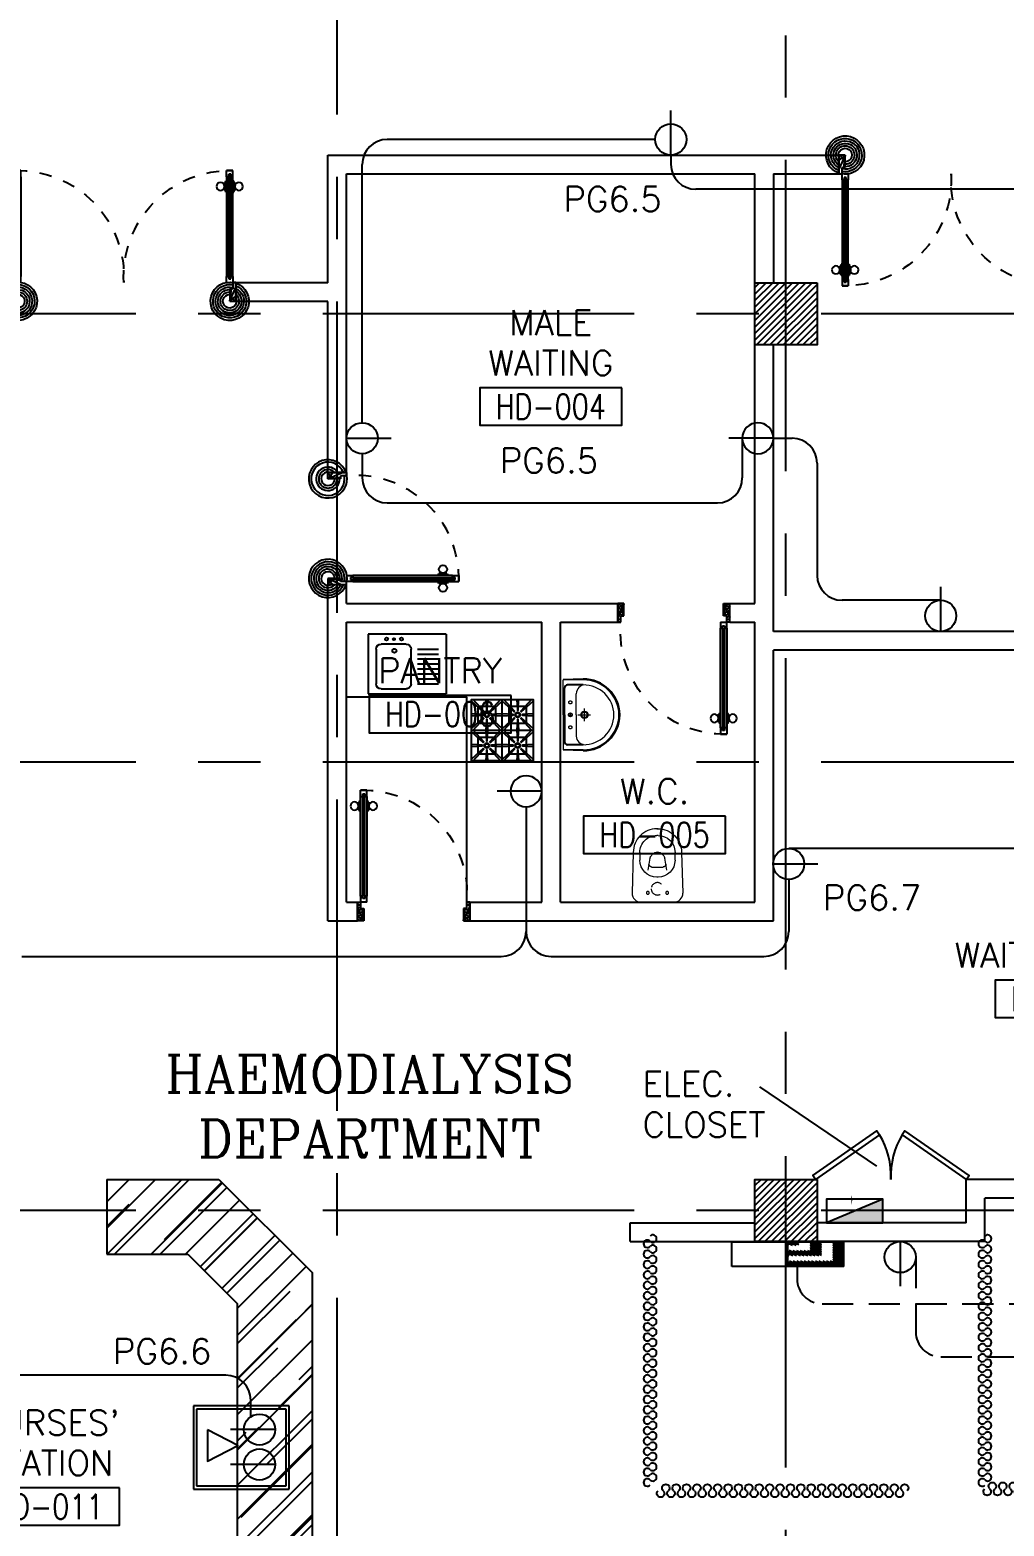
# Model space of a CAD drawing. Extents: x 0 to 93.3, y -13.5 to 76.8.
# Drawn here: x 67.75 to 75.57, y 10.07 to 22.08 of the extents above; entities that cross this region are included whole.
import ezdxf
from ezdxf.enums import TextEntityAlignment as Align

# ---------------------------------------------------------------- set-up
doc = ezdxf.new("R2010")
doc.units = 0
doc.header["$MEASUREMENT"] = 0
for name, pattern in [('CENTERX2', [4, 2.5, -0.5, 0.5, -0.5]), ('DASHED', [0.75, 0.5, -0.25]), ('HIDDEN', [0.375, 0.25, -0.125]), ('HIDDEN2', [0.1875, 0.125, -0.0625])]:
    doc.linetypes.add(name, pattern=pattern)
doc.layers.get('0').update_dxf_attribs({"color": 11, "linetype": 'CONTINUOUS'})
for name, color, linetype in [('A-FURN-W', 11, 'CONTINUOUS'), ('AXES', 11, 'CENTERX2'), ('COL', 11, 'CONTINUOUS'), ('COUNTER', 11, 'CONTINUOUS'), ('DOOR', 11, 'CONTINUOUS'), ('DOOR-DIM', 11, 'CONTINUOUS'), ('E-CLINE', 4, 'CONTINUOUS'), ('E-HLINE', 3, 'HIDDEN'), ('E-PANELBX', 3, 'CONTINUOUS'), ('E-SOCKETS', 4, 'CONTINUOUS'), ('E-TRXT', 4, 'CONTINUOUS'), ('E-WI', 6, 'CONTINUOUS'), ('FIX', 11, 'CONTINUOUS'), ('HAT', 11, 'CONTINUOUS'), ('K-FUR', 11, 'CONTINUOUS'), ('RM-BOX', 11, 'CONTINUOUS'), ('RM-NAME', 11, 'CONTINUOUS'), ('RM-NO', 11, 'CONTINUOUS'), ('TEXT', 11, 'CONTINUOUS'), ('WALL', 11, 'CONTINUOUS')]:
    doc.layers.add(name, color=color, linetype=linetype)
doc.styles.add('ROMANC', font='romanc', dxfattribs={"height": 0.1})
doc.styles.add('ROMANS', font='ROMANS.shx', dxfattribs={"width": 0.6})

# ---------------------------------------------------------------- blocks, each defined once
blk = doc.blocks.new('A$C272A55A0')
at = {"layer": 'DOOR', "color": 0, "linetype": 'ByBlock'}
for p, q in [((0, 900), (0, 1050)), ((50, 1050), (0, 1050)), ((50, 950), (50, 1050)), ((1750, 950), (1750, 1050)), ((1750, 1050), (1800, 1050)), ((1800, 1050), (1800, 900)), ((0, 900), (25, 900)), ((25, 950), (50, 950)), ((25, 900), (25, 950)), ((75, 900), (25, 900)), ((25, 850), (25, 900)), ((42, 850), (25, 850)), ((58, 870), (42, 870)), ((42, 870), (42, 850)), ((58, 850), (58, 870)), ((75, 850), (58, 850)), ((75, 900), (75, 850)), ((1725, 900), (1775, 900)), ((1725, 900), (1725, 850)), ((1725, 850), (1742, 850)), ((1742, 870), (1758, 870)), ((1742, 850), (1742, 870)), ((1775, 950), (1750, 950)), ((1758, 870), (1758, 850)), ((1758, 850), (1775, 850)), ((1775, 900), (1775, 950)), ((1800, 900), (1775, 900)), ((1775, 850), (1775, 900)), ((1718, 160), (1709, 160)), ((1709, 95), (1709, 160)), ((1725, 173), (1718, 173)), ((1718, 173), (1718, 83)), ((1718, 95), (1718, 160)), ((1775, 173), (1782, 173)), ((1782, 173), (1782, 83)), ((1782, 160), (1791, 160)), ((1782, 95), (1782, 160)), ((1791, 95), (1791, 160)), ((25, 50), (42, 50)), ((25, 50), (25, 0)), ((25, 0), (75, 0)), ((75, 0), (25, 0)), ((42, 50), (42, 30)), ((42, 30), (58, 30)), ((58, 50), (75, 50)), ((58, 50), (58, 30)), ((75, 50), (75, 0)), ((1718, 95), (1709, 95)), ((1725, 83), (1718, 83)), ((1742, 50), (1725, 50)), ((1725, 50), (1725, 0)), ((1775, 0), (1725, 0)), ((1725, 0), (1775, 0)), ((1742, 50), (1742, 30)), ((1758, 30), (1742, 30)), ((1775, 50), (1758, 50)), ((1758, 50), (1758, 30)), ((1775, 83), (1782, 83)), ((1775, 50), (1775, 0)), ((1782, 95), (1791, 95))]:
    blk.add_line(p, q, dxfattribs=at)
at = {"layer": 'DOOR', "color": 9, "linetype": 'ByBlock'}
for p, q in [((50, 1050), (0, 1010)), ((50, 1050), (0, 937)), ((50, 1050), (37, 950)), ((1750, 1050), (1800, 1010)), ((1750, 1050), (1800, 937)), ((1750, 1050), (1763, 950))]:
    blk.add_line(p, q, dxfattribs=at)
at = {"layer": 'DOOR', "linetype": 'ByBlock'}
for p, q in [((25, 850), (25, 50)), ((42, 850), (42, 50)), ((58, 850), (58, 50)), ((75, 50), (75, 850)), ((1725, 50), (1725, 850)), ((1742, 850), (1742, 50)), ((1758, 850), (1758, 50)), ((1775, 850), (1775, 50))]:
    blk.add_line(p, q, dxfattribs=at)
at = {"layer": 'DOOR', "color": 0, "linetype": 'ByBlock'}
for centre in [(1676, 128), (1824, 128)]:
    blk.add_circle(centre, 32.4, dxfattribs=at)
at = {"layer": 'DOOR', "color": 9, "linetype": 'ByBlock'}
for centre, radius, start, end in [((50, 1050), 54.4, 203.2074, 270), ((50, 1050), 74.4, 227.7764, 270), ((50, 1050), 94.4, 238.0182, 270), ((50, 1050), 34.4, 180, 270), ((50, 1050), 14.4, 180, 270), ((1750, 1050), 14.4, 270, 0), ((1750, 1050), 34.4, 270, 0), ((1750, 1050), 54.4, 270, 336.7926), ((1750, 1050), 74.4, 270, 312.2236), ((1750, 1050), 94.4, 270, 301.9818), ((50, 1050), 114, 244.0838, 257.3774), ((50, 1050), 134, 248.1598, 259.28), ((50, 1050), 154, 251.1053, 256.2858), ((1750, 1050), 114, 282.6226, 295.9162), ((1750, 1050), 134, 280.72, 291.8402), ((1750, 1050), 154, 283.7142, 288.8947)]:
    blk.add_arc(centre, radius, start, end, dxfattribs=at)
at = {"layer": 'DOOR', "linetype": 'HIDDEN', "ltscale": 0.5}
for centre, start, end in [((50, 851), 268.3174, 3.2965), ((1750, 851), 176.7035, 271.6826)]:
    blk.add_arc(centre, 851, start, end, dxfattribs=at)
at = {"layer": 'WALL', "linetype": 'ByBlock'}
blk.add_line((1800, 900), (1800, 1050), dxfattribs=at)
blk = doc.blocks.new('RM1')
at = {"layer": 'RM-BOX'}
blk.add_lwpolyline([(570, -200), (-570, -200), (-570, -500), (570, -500)], close=True, dxfattribs=at)
at = {"layer": 'RM-NAME', "style": 'ROMANS'}
for tag, p in [('ROOMNAME1', (0, 324)), ('ROOMNAME2', (0, 0))]:
    blk.add_attdef(tag, text='', height=200, dxfattribs=at).set_placement(p, align=Align.MIDDLE)
at = {"layer": 'RM-NO', "style": 'ROMANS', "width": 0.8}
blk.add_attdef('ROOMNO', text='', height=200, dxfattribs=at).set_placement((0, -350), align=Align.MIDDLE)
blk = doc.blocks.new('A$C00026805')
at = {"layer": 'COUNTER'}
h = blk.add_hatch(dxfattribs=at)
h.set_pattern_fill('AR-RROOF', color=256, scale=300, angle=45, style=0)
h.set_pattern_definition([(45, (-128219.22, -15060.92), (254.55844, 678.8225), [4500, -600, 1500, -300]), (45, (-128043.15, -14672.7), (-494.2676, 70.0036), [900, -99, 1800, -225]), (45, (-128293.47, -14774.54), (960.95812, 1245.21504), [2400, -420, 1200, -300])])
h.paths.add_polyline_path([(900, 3550), (0, 3550), (0, 2950), (651, 2950), (1050, 2551), (1050, 0), (1650, 0), (1650, 2800)])
for p, q in [((0, 3550), (0, 2950)), ((0, 3550), (900, 3550)), ((900, 3550), (1650, 2800)), ((0, 2950), (651, 2950)), ((0, 2950), (651, 2950)), ((651, 2950), (1050, 2551)), ((1650, 0), (1650, 2800)), ((1050, 0), (1050, 2551)), ((1050, 0), (1050, 2551)), ((1650, 0), (1050, 0))]:
    blk.add_line(p, q, dxfattribs=at)
blk = doc.blocks.new('*X64')
at = {"color": 0}
for p, q in [((245929, 17887), (246403, 18361)), ((245929, 17940), (246350, 18361)), ((245929, 17993), (246297, 18361)), ((245929, 18046), (246244, 18361)), ((245929, 18099), (246191, 18361)), ((245929, 18152), (246138, 18361)), ((245929, 18205), (246085, 18361)), ((245929, 18258), (246032, 18361)), ((245929, 18311), (245979, 18361)), ((245956, 17861), (246429, 18334)), ((246009, 17861), (246429, 18281)), ((246062, 17861), (246429, 18228)), ((246115, 17861), (246429, 18174)), ((246168, 17861), (246429, 18121)), ((246221, 17861), (246429, 18068)), ((246274, 17861), (246429, 18015)), ((246327, 17861), (246429, 17962)), ((246380, 17861), (246429, 17909))]:
    blk.add_line(p, q, dxfattribs=at)
blk = doc.blocks.new('COL50')
at = {"layer": 'COL'}
blk.add_lwpolyline([(-250, 250), (-250, -250), (250, -250), (250, 250)], close=True, dxfattribs=at)
blk = doc.blocks.new('DOOR90')
at = {"layer": 'DOOR', "color": 7, "linetype": 'ByBlock'}
for p, q in [((-150, 0), (0, 0)), ((-150, 0), (-150, -25)), ((0, -50), (-114, 0)), ((0, -50), (-40, 0)), ((0, -50), (0, 0)), ((-1000, -25), (-1050, -25)), ((-1050, -75), (-1050, -25)), ((-1050, -25), (-1050, -75)), ((-1000, -75), (-1050, -75)), ((-1000, -42), (-1020, -42)), ((-1020, -42), (-1020, -58)), ((-1000, -58), (-1020, -58)), ((-1000, -25), (-1000, -42)), ((-1000, -58), (-1000, -75)), ((-878, -18), (-968, -18)), ((-968, -25), (-968, -18)), ((-968, -75), (-968, -82)), ((-878, -82), (-968, -82)), ((-955, -9), (-890, -9)), ((-955, -18), (-955, -9)), ((-955, -18), (-890, -18)), ((-955, -82), (-890, -82)), ((-955, -82), (-955, -91)), ((-955, -91), (-890, -91)), ((-890, -18), (-890, -9)), ((-890, -82), (-890, -91)), ((-878, -25), (-878, -18)), ((-878, -75), (-878, -82)), ((-200, -25), (-150, -25)), ((-200, -42), (-200, -25)), ((-180, -42), (-200, -42)), ((-200, -58), (-180, -58)), ((-200, -75), (-200, -58)), ((-150, -75), (-200, -75)), ((-180, -58), (-180, -42)), ((-150, -25), (-100, -25)), ((-150, -75), (-150, -25)), ((-100, -25), (-100, -50)), ((0, -50), (-100, -37)), ((-100, -50), (0, -50)), ((-150, -875), (-100, -875)), ((-150, -900), (-150, -875)), ((-150, -900), (0, -900)), ((0, -900), (-150, -900)), ((0, -850), (-114, -900)), ((-100, -875), (-100, -850)), ((0, -850), (-100, -863)), ((-100, -850), (0, -850)), ((0, -850), (-40, -900)), ((0, -850), (0, -900))]:
    blk.add_line(p, q, dxfattribs=at)
at = {"layer": 'DOOR', "linetype": 'ByBlock'}
for p, q in [((-200, -25), (-1000, -25)), ((-200, -42), (-1000, -42)), ((-200, -58), (-1000, -58)), ((-1000, -75), (-200, -75))]:
    blk.add_line(p, q, dxfattribs=at)
at = {"layer": 'DOOR', "color": 7, "linetype": 'ByBlock'}
for centre in [(-923, 24), (-923, -124)]:
    blk.add_circle(centre, 32.4, dxfattribs=at)
for centre, radius, start, end in [((0, -50), 154, 161.1053, 166.2858), ((0, -50), 94.4, 148.0182, 180), ((0, -50), 134, 158.1598, 169.28), ((0, -50), 114, 154.0838, 167.3774), ((0, -50), 74.4, 137.7764, 180), ((0, -50), 54.4, 113.2074, 180), ((0, -50), 34.4, 90, 180), ((0, -50), 14.4, 90, 180), ((0, -850), 154, 193.7142, 198.8947), ((0, -850), 134, 190.72, 201.8402), ((0, -850), 94.4, 180, 211.9818), ((0, -850), 74.4, 180, 222.2236), ((0, -850), 54.4, 180, 246.7926), ((0, -850), 34.4, 180, 270), ((0, -850), 14.4, 180, 270)]:
    blk.add_arc(centre, radius, start, end, dxfattribs=at)
at = {"layer": 'DOOR', "linetype": 'HIDDEN', "ltscale": 0.5}
blk.add_arc((-222, -50), 828, 178.2701, 275.003, dxfattribs=at)
blk = doc.blocks.new('*X61')
at = {"color": 0}
for p, q in [((245929, 25099), (246390, 25561)), ((245929, 25152), (246337, 25561)), ((245929, 25205), (246284, 25561)), ((245929, 25258), (246231, 25561)), ((245929, 25311), (246178, 25561)), ((245929, 25364), (246125, 25561)), ((245929, 25417), (246072, 25561)), ((245929, 25470), (246019, 25561)), ((245929, 25523), (245966, 25561)), ((245943, 25061), (246429, 25546)), ((245997, 25061), (246429, 25493)), ((246050, 25061), (246429, 25440)), ((246103, 25061), (246429, 25387)), ((246156, 25061), (246429, 25334)), ((246209, 25061), (246429, 25281)), ((246262, 25061), (246429, 25228)), ((246315, 25061), (246429, 25175)), ((246368, 25061), (246429, 25122)), ((246421, 25061), (246429, 25069))]:
    blk.add_line(p, q, dxfattribs=at)
blk = doc.blocks.new('LAV1')
at = {"layer": 'FIX', "linetype": 'DASHED', "lineweight": 20, "ltscale": 0.05}
for p, q in [((0, 170), (0, 270)), ((0, 170), (0, 270)), ((50, 220), (-50, 220))]:
    blk.add_line(p, q, dxfattribs=at)
at = {"layer": 'FIX', "linetype": 'ByBlock', "ltscale": 0.3}
for p, q in [((-287, 210), (-280, 50)), ((-240, 210), (-240, 85)), ((240, 210), (240, 85)), ((287, 210), (280, 50)), ((0, 60), (-215, 60)), ((0, 60), (215, 60))]:
    blk.add_line(p, q, dxfattribs=at)
at = {"layer": 'FIX', "linetype": 'Continuous', "lineweight": 20}
for p, q in [((-280, 210), (-280, 50)), ((0, 155), (-170, 155)), ((0, 155), (170, 155)), ((280, 210), (280, 50)), ((0, 50), (-280, 50)), ((0, 50), (-247, 50)), ((0, 50), (280, 50)), ((0, 50), (247, 50))]:
    blk.add_line(p, q, dxfattribs=at)
at = {"layer": 'FIX', "lineweight": 20}
for p, q in [((0, 92), (0, 123)), ((16, 107), (-15, 107))]:
    blk.add_line(p, q, dxfattribs=at)
for centre, radius in [((0, 220), 29.5), ((0, 220), 22.5), ((0, 107), 15.5)]:
    blk.add_circle(centre, radius, dxfattribs=at)
at = {"layer": 'FIX', "linetype": 'HIDDEN', "lineweight": 20, "ltscale": 0.05}
for centre in [(-100, 107), (100, 107)]:
    blk.add_circle(centre, 12.4, dxfattribs=at)
at = {"layer": 'FIX', "linetype": 'ByBlock', "ltscale": 0.3}
for centre, radius, start, end in [((5, 212), 292, 90.9964, 180.3903), ((-5, 212), 292, 359.6097, 89.0036), ((-215, 85), 25, 180, 270), ((215, 85), 25, 270, 0)]:
    blk.add_arc(centre, radius, start, end, dxfattribs=at)
at = {"layer": 'FIX', "linetype": 'Continuous', "lineweight": 20}
for centre, radius, start, end in [((5, 212), 285, 91.0202, 180.4), ((-5, 212), 285, 359.6, 88.9798), ((5, 212), 245, 91.1813, 180.4657), ((-5, 212), 245, 359.5343, 88.8187), ((-170, 225), 70, 180, 270), ((170, 225), 70, 270, 0)]:
    blk.add_arc(centre, radius, start, end, dxfattribs=at)
blk = doc.blocks.new('WC')
at = {"layer": 'FIX', "lineweight": 20}
for p, q in [((475, 141), (538, 141)), ((339, 5), (339, -5)), ((395, 76), (490, 60)), ((534, 24), (540, 0)), ((540, 0), (534, -24)), ((674, 5), (674, -5)), ((490, -60), (395, -76)), ((213, -204), (210, -204)), ((538, -141), (475, -141))]:
    blk.add_line(p, q, dxfattribs=at)
at = {"layer": 'FIX', "linetype": 'Continuous', "lineweight": 20}
blk.add_line((420, -47), (420, 45), dxfattribs=at)
at = {"layer": 'FIX', "lineweight": 20}
for points in [[(210, -204, -0.414214), (137, -131), (137, 0), (137, 131, -0.414214), (210, 204)], [(727, -5), (727, 5, 0.414214), (538, 194), (210, 204)], [(727, 5), (727, -5, -0.414214), (538, -194), (210, -204)]]:
    blk.add_lwpolyline(points, format="xyb", dxfattribs=at)
at = {"layer": 'FIX', "linetype": 'HIDDEN2', "lineweight": 20, "ltscale": 0.3}
blk.add_circle((245, 0), 49.8, dxfattribs=at)
at = {"layer": 'FIX', "linetype": 'HIDDEN', "lineweight": 20, "ltscale": 0.05}
for centre in [(213, 78), (213, -77)]:
    blk.add_circle(centre, 11.6, dxfattribs=at)
at = {"layer": 'FIX', "lineweight": 20}
for centre, radius, start, end in [((475, 5), 136, 90, 180), ((538, 5), 136, 360, 90), ((464, -18), 82, 51.0758, 71.504), ((473, -7), 68.2, 27.1532, 51.0758), ((475, -5), 136, 180, 270), ((464, 18), 82, 288.496, 308.9242), ((473, 7), 68.2, 308.9242, 332.8468), ((538, -5), 136, 270, 0)]:
    blk.add_arc(centre, radius, start, end, dxfattribs=at)
at = {"layer": 'FIX', "linetype": 'Continuous', "lineweight": 20}
for centre, start, end in [((443, 46), 88.3879, 182.3338), ((442, -46), 177.6662, 271.6121)]:
    blk.add_arc(centre, 22.3, start, end, dxfattribs=at)
blk = doc.blocks.new('A$C68711307')
at = {"layer": 'A-FURN-W'}
for p, q in [((0, 0), (0, 0.627)), ((0, 0.627), (0.48, 0.627)), ((0.48, 0.627), (0.48, 0)), ((0.08, 0.323), (0.08, 0.523)), ((0.12, 0.563), (0.4, 0.563)), ((0.44, 0.523), (0.44, 0.323)), ((0.4, 0.283), (0.12, 0.283)), ((0.12, 0.232), (0.12, 0.064)), ((0.16, 0.232), (0.16, 0.064)), ((0.2, 0.232), (0.2, 0.064)), ((0.24, 0.232), (0.24, 0.064)), ((0.28, 0.232), (0.28, 0.064)), ((0.32, 0.232), (0.32, 0.064)), ((0.36, 0.232), (0.36, 0.064)), ((0.4, 0.232), (0.4, 0.064)), ((0, 0), (0.48, 0))]:
    blk.add_line(p, q, dxfattribs=at)
at = {"layer": 'A-FURN-W', "extrusion": (0, 0, -1)}
for centre, major_axis in [((0.04, 0.48), (-0.00849, 0.00849)), ((0.04, 0.42), (-0.00566, 0.00566)), ((0.134, 0.417), (-0.0113, 0.0113))]:
    blk.add_ellipse(centre, major_axis=major_axis, ratio=1, dxfattribs=at)
at = {"layer": 'A-FURN-W'}
for centre, start_param, end_param in [((0.12, 0.523), 5.497787, 7.068583), ((0.4, 0.523), 3.926991, 5.497787), ((0.12, 0.323), 0.785398, 2.356194), ((0.4, 0.323), 2.356194, 3.926991)]:
    blk.add_ellipse(centre, major_axis=(-0.0283, 0.0283), ratio=1, start_param=start_param, end_param=end_param, dxfattribs=at)
at = {"layer": 'A-FURN-W', "extrusion": (0, 0, -1)}
blk.add_ellipse((0.04, 0.36), major_axis=(-0.00849, 0.00849), ratio=1, start_param=6.283185307178246, end_param=12.56637061435783, dxfattribs=at)
blk = doc.blocks.new('RANGE')
at = {"layer": 'K-FUR'}
for p, q in [((0.45, 0.904), (0.45, 0)), ((0, 0.452), (0.9, 0.452))]:
    blk.add_line(p, q, dxfattribs=at)
for points in [[(-0.001, 0.879), (0.172, 0.723, 0.025175), (0.18, 0.73), (0.023, 0.903)], [(0.211, 0.904), (0.22, 0.747, 0.025175), (0.23, 0.747), (0.238, 0.904)], [(0.426, 0.904), (0.27, 0.73, 0.025175), (0.278, 0.723), (0.45, 0.88)], [(0.449, 0.879), (0.622, 0.723, 0.025175), (0.63, 0.73), (0.473, 0.903)], [(0.661, 0.904), (0.67, 0.747, 0.025175), (0.68, 0.747), (0.688, 0.904)], [(0.876, 0.904), (0.72, 0.73, 0.025175), (0.728, 0.723), (0.9, 0.88)], [(0, 0.664), (0.156, 0.672, 0.025175), (0.156, 0.683), (0, 0.691)], [(0.45, 0.691), (0.294, 0.683, 0.025175), (0.294, 0.673), (0.45, 0.665)], [(0.45, 0.664), (0.606, 0.672, 0.025175), (0.606, 0.683), (0.45, 0.691)], [(0.9, 0.691), (0.744, 0.683, 0.025175), (0.744, 0.673), (0.9, 0.665)], [(-0.001, 0.427), (0.172, 0.271, 0.025175), (0.18, 0.278), (0.023, 0.451)], [(0.024, 0.452), (0.18, 0.625, 0.025175), (0.172, 0.633), (0, 0.476)], [(0.211, 0.452), (0.22, 0.295, 0.025175), (0.23, 0.295), (0.238, 0.452)], [(0.239, 0.452), (0.23, 0.609, 0.025175), (0.22, 0.609), (0.212, 0.452)], [(0.451, 0.477), (0.278, 0.633, 0.025175), (0.27, 0.625), (0.427, 0.453)], [(0.426, 0.452), (0.27, 0.279, 0.025175), (0.278, 0.271), (0.45, 0.428)], [(0.449, 0.427), (0.622, 0.271, 0.025175), (0.63, 0.278), (0.473, 0.451)], [(0.474, 0.452), (0.63, 0.625, 0.025175), (0.622, 0.633), (0.45, 0.476)], [(0.661, 0.452), (0.67, 0.295, 0.025175), (0.68, 0.295), (0.688, 0.452)], [(0.689, 0.452), (0.68, 0.609, 0.025175), (0.67, 0.609), (0.662, 0.452)], [(0.901, 0.477), (0.728, 0.633, 0.025175), (0.72, 0.625), (0.877, 0.453)], [(0.876, 0.452), (0.72, 0.279, 0.025175), (0.728, 0.271), (0.9, 0.428)], [(0, 0.212), (0.156, 0.221, 0.025175), (0.156, 0.231), (0, 0.239)], [(0.45, 0.239), (0.294, 0.231, 0.025175), (0.294, 0.221), (0.45, 0.213)], [(0.45, 0.212), (0.606, 0.221, 0.025175), (0.606, 0.231), (0.45, 0.239)], [(0.9, 0.239), (0.744, 0.231, 0.025175), (0.744, 0.221), (0.9, 0.213)], [(0.024, 0), (0.18, 0.173, 0.025175), (0.172, 0.181), (0, 0.024)], [(0.239, 0), (0.23, 0.157, 0.025175), (0.22, 0.157), (0.212, 0)], [(0.451, 0.025), (0.278, 0.181, 0.025175), (0.27, 0.173), (0.427, 0.001)], [(0.474, 0), (0.63, 0.173, 0.025175), (0.622, 0.181), (0.45, 0.024)], [(0.689, 0), (0.68, 0.157, 0.025175), (0.67, 0.157), (0.662, 0)], [(0.901, 0.025), (0.728, 0.181, 0.025175), (0.72, 0.173), (0.877, 0.001)]]:
    blk.add_lwpolyline(points, format="xyb", dxfattribs=at)
blk.add_lwpolyline([(0, 0), (0, 0.904), (0.9, 0.904), (0.9, 0)], close=True, dxfattribs=at)
for points in [[(0.1, 0.686), (0.1, 0.788)], [(0.1, 0.567), (0.1, 0.67)], [(0.113, 0.804), (0.217, 0.804)], [(0.233, 0.804), (0.336, 0.804)], [(0.35, 0.789), (0.35, 0.686)], [(0.35, 0.67), (0.35, 0.568)], [(0.55, 0.686), (0.55, 0.788)], [(0.55, 0.567), (0.55, 0.67)], [(0.563, 0.804), (0.667, 0.804)], [(0.683, 0.804), (0.786, 0.804)], [(0.8, 0.789), (0.8, 0.686)], [(0.8, 0.67), (0.8, 0.568)], [(0.217, 0.552), (0.114, 0.552)], [(0.337, 0.552), (0.233, 0.552)], [(0.667, 0.552), (0.564, 0.552)], [(0.787, 0.552), (0.683, 0.552)], [(0.1, 0.234), (0.1, 0.336)], [(0.113, 0.352), (0.217, 0.352)], [(0.233, 0.352), (0.336, 0.352)], [(0.35, 0.337), (0.35, 0.234)], [(0.55, 0.234), (0.55, 0.336)], [(0.563, 0.352), (0.667, 0.352)], [(0.683, 0.352), (0.786, 0.352)], [(0.8, 0.337), (0.8, 0.234)], [(0.1, 0.115), (0.1, 0.218)], [(0.217, 0.1), (0.114, 0.1)], [(0.337, 0.1), (0.233, 0.1)], [(0.35, 0.218), (0.35, 0.116)], [(0.55, 0.115), (0.55, 0.218)], [(0.667, 0.1), (0.564, 0.1)], [(0.787, 0.1), (0.683, 0.1)], [(0.8, 0.218), (0.8, 0.116)]]:
    blk.add_lwpolyline(points, dxfattribs=at)
for centre, radius in [((0.225, 0.678), 0.0373), ((0.225, 0.678), 0.0273), ((0.675, 0.678), 0.0373), ((0.675, 0.678), 0.0273), ((0.225, 0.226), 0.0373), ((0.225, 0.226), 0.0273), ((0.675, 0.226), 0.0373), ((0.675, 0.226), 0.0273)]:
    blk.add_circle(centre, radius, dxfattribs=at)
blk = doc.blocks.new('Rang')
at = {"layer": 'FIX', "xscale": -0.6637168141592866, "yscale": 0.6637168141592866, "zscale": 0.6637168141592921, "rotation": 90}
blk.add_blockref('RANGE', (0.6, 0.597), dxfattribs=at)
blk = doc.blocks.new('S110')
at = {"layer": 'E-SOCKETS'}
blk.add_line((0, 0), (358, 0), dxfattribs=at)
blk.add_circle((125, 0), 125, dxfattribs=at)
blk = doc.blocks.new('HF16162-P')
at = {"color": 8}
for centre, start, end in [((-0.04, 0.037), 313.5684, 226.4316), ((0.11, 0.037), 313.5684, 226.4316), ((0.261, 0.037), 313.5684, 226.4316), ((0.411, 0.037), 313.5684, 226.4316), ((0.562, 0.037), 313.5684, 226.4316), ((0.712, 0.037), 313.5684, 226.4316), ((0.863, 0.037), 313.5684, 226.4316), ((1.013, 0.037), 313.5684, 226.4316), ((1.164, 0.037), 313.5684, 226.4316), ((1.314, 0.037), 313.5684, 226.4316), ((1.465, 0.037), 313.5684, 226.4316), ((1.615, 0.037), 313.5684, 226.4316), ((1.766, 0.037), 313.5684, 226.4316), ((1.916, 0.037), 313.5684, 226.4316), ((2.067, 0.037), 313.5684, 226.4316), ((2.217, 0.037), 313.5684, 226.4316), ((2.368, 0.037), 313.5684, 226.4316), ((2.518, 0.037), 313.5684, 226.4316), ((2.669, 0.037), 313.5684, 226.4316), ((2.819, 0.037), 313.5684, 226.4316), ((2.97, 0.037), 313.5684, 226.4316), ((3.12, 0.037), 313.5684, 226.4316), ((3.27, 0.037), 313.5684, 226.4316), ((3.421, 0.037), 313.5684, 226.4316), ((0.035, -0.042), 133.5684, 46.4316), ((0.186, -0.042), 133.5684, 46.4316), ((0.336, -0.042), 133.5684, 46.4316), ((0.487, -0.042), 133.5684, 46.4316), ((0.637, -0.042), 133.5684, 46.4316), ((0.788, -0.042), 133.5684, 46.4316), ((0.938, -0.042), 133.5684, 46.4316), ((1.088, -0.042), 133.5684, 46.4316), ((1.239, -0.042), 133.5684, 46.4316), ((1.389, -0.042), 133.5684, 46.4316), ((1.54, -0.042), 133.5684, 46.4316), ((1.69, -0.042), 133.5684, 46.4316), ((1.841, -0.042), 133.5684, 46.4316), ((1.991, -0.042), 133.5684, 46.4316), ((2.142, -0.042), 133.5684, 46.4316), ((2.292, -0.042), 133.5684, 46.4316), ((2.443, -0.042), 133.5684, 46.4316), ((2.593, -0.042), 133.5684, 46.4316), ((2.744, -0.042), 133.5684, 46.4316), ((2.894, -0.042), 133.5684, 46.4316), ((3.045, -0.042), 133.5684, 46.4316), ((3.195, -0.042), 133.5684, 46.4316), ((3.346, -0.042), 133.5684, 46.4316), ((3.496, -0.042), 133.5684, 46.4316)]:
    blk.add_arc(centre, 0.0546, start, end, dxfattribs=at)
blk = doc.blocks.new('BHU')
at = {"color": 5}
for p, q in [((0, -222), (104, 1)), ((0, -192), (90, 1)), ((0, -163), (76, 1)), ((0, -133), (63, 1)), ((0, -104), (49, 1)), ((0, -74), (35, 1)), ((0, -44), (21, 1)), ((0, -15), (7, 1)), ((0, -251), (118, 1)), ((0, -281), (132, 1)), ((0, -399), (187, 1)), ((0, -370), (173, 1)), ((0, -340), (159, 1)), ((0, -311), (145, 1)), ((0, -429), (199, -1)), ((4, -450), (199, -31)), ((18, -450), (199, -61)), ((32, -450), (199, -90)), ((45, -450), (199, -120)), ((59, -450), (199, -149)), ((73, -450), (199, -179)), ((87, -450), (199, -208)), ((101, -450), (199, -238)), ((114, -450), (199, -268)), ((128, -450), (199, -297)), ((142, -450), (199, -327)), ((156, -450), (199, -356)), ((169, -450), (199, -386)), ((183, -450), (199, -416))]:
    blk.add_line(p, q, dxfattribs=at)
at = {"color": 0}
blk.add_line((197, -450), (199, -445), dxfattribs=at)
at = {"layer": 'E-SOCKETS'}
for p, q in [((0, -450), (0, 450)), ((0, 450), (199, 450)), ((199, 450), (199, -450)), ((0, 1), (199, 1)), ((0, -450), (199, -450))]:
    blk.add_line(p, q, dxfattribs=at)
blk = doc.blocks.new('E-PBX')
at = {"layer": 'E-PANELBX'}
h = blk.add_hatch(color=256, dxfattribs=at)
h.paths.add_polyline_path([(34, 190), (-225, 190), (34, 81)])
h.paths.add_polyline_path([(225, 190), (34, 190), (34, 81), (225, 0)])
blk.add_line((225, 0), (-225, 190), dxfattribs=at)
blk.add_lwpolyline([(-225, 190), (225, 190), (225, 0), (-225, 0)], close=True, dxfattribs=at)

msp = doc.modelspace()

# ---------------------------------------------------------------- linework, layer by layer
at = {"layer": 'AXES'}
for p, q in [((73.8195, -1.4643), (73.8195, 76.0748)), ((70.2195, 5.4), (70.2195, 64.22)), ((92.6023, 19.8), (22.7795, 19.8)), ((92.6023, 16.2), (22.7795, 16.2)), ((92.6023, 12.6), (22.7795, 12.6))]:
    msp.add_line(p, q, dxfattribs=at)
at = {"layer": 'COL'}
msp.add_lwpolyline([(74.0695, 20.05), (74.0695, 19.55), (73.5695, 19.55), (73.5695, 20.05)], close=True, dxfattribs=at)
at = {"layer": 'E-CLINE', "color": 4}
for p, q in [((72.7709, 21.2), (70.6195, 21.2)), ((70.4195, 18.9258), (70.4195, 21)), ((70.4195, 18.6758), (70.4195, 18.482)), ((70.6195, 18.282), (73.2695, 18.282))]:
    msp.add_line(p, q, dxfattribs=at)
at = {"layer": 'E-CLINE'}
for p, q in [((72.8959, 21.075), (72.8959, 21)), ((76.6205, 20.8), (73.0959, 20.8)), ((73.4695, 18.8008), (73.4695, 18.482)), ((73.7195, 18.8008), (73.8693, 18.8008)), ((74.0693, 18.6008), (74.0693, 17.7)), ((75.0612, 17.5), (74.2693, 17.5)), ((71.7345, 15.841), (71.7345, 14.8408)), ((78.9945, 15.5075), (73.8416, 15.5075)), ((73.8416, 15.2575), (73.8416, 14.8408)), ((67.689, 14.6408), (71.5345, 14.6408)), ((71.9345, 14.6408), (73.6416, 14.6408)), ((69.3257, 11.277), (67.1945, 11.277)), ((69.5257, 10.9445), (69.5257, 11.077))]:
    msp.add_line(p, q, dxfattribs=at)
at = {"layer": 'E-CLINE', "color": 4, "linetype": 'HIDDEN'}
for p, q in [((73.9092, 12.1506), (73.9092, 12.0506)), ((74.8612, 12.2262), (74.8612, 11.6262)), ((74.1092, 11.8506), (76.3218, 11.8506)), ((75.0612, 11.4262), (77.349, 11.4262))]:
    msp.add_line(p, q, dxfattribs=at)
at = {"layer": 'E-CLINE', "color": 4}
for centre, start, end in [((70.6195, 21), 90, 180), ((70.6195, 18.482), 180, 270)]:
    msp.add_arc(centre, 0.2, start, end, dxfattribs=at)
at = {"layer": 'E-CLINE'}
for centre, start, end in [((73.0959, 21), 180, 270), ((73.8693, 18.6008), 0, 90), ((73.2695, 18.482), 270, 0), ((74.2693, 17.7), 180, 270), ((71.5345, 14.8408), 270, 0), ((71.9345, 14.8408), 180, 270), ((73.6416, 14.8408), 270, 0), ((69.3257, 11.077), 0, 90)]:
    msp.add_arc(centre, 0.2, start, end, dxfattribs=at)
at = {"layer": 'E-CLINE', "color": 4, "linetype": 'HIDDEN'}
for centre in [(74.1092, 12.0506), (75.0612, 11.6262)]:
    msp.add_arc(centre, 0.2, 180, 270, dxfattribs=at)
at = {"layer": 'E-PANELBX'}
for p in [(70.2945, 16.725), (71.2595, 15.075)]:
    msp.add_line(p, (71.2595, 16.725), dxfattribs=at)
at = {"layer": 'E-SOCKETS'}
for p, q in [((72.8959, 21.075), (72.8959, 21.4333)), ((75.0612, 17.25), (75.0612, 17.6083)), ((73.7166, 15.3825), (74.075, 15.3825)), ((74.7362, 12.3512), (74.7362, 11.9929)), ((69.0649, 11.0313), (69.0649, 10.3639)), ((69.8346, 11.0313), (69.0649, 11.0313)), ((69.8346, 10.3639), (69.8346, 11.0313)), ((69.7204, 10.8408), (69.3621, 10.8408)), ((69.7204, 10.5607), (69.3621, 10.5607)), ((69.0649, 10.3639), (69.8346, 10.3639))]:
    msp.add_line(p, q, dxfattribs=at)
at = {"layer": 'E-SOCKETS', "color": 5}
for p, q in [((69.0899, 11.0063), (69.0899, 10.3889)), ((69.8096, 11.0063), (69.0899, 11.0063)), ((69.8096, 10.3889), (69.8096, 11.0063)), ((69.0899, 10.3889), (69.8096, 10.3889))]:
    msp.add_line(p, q, dxfattribs=at)
at = {"layer": 'E-SOCKETS'}
msp.add_lwpolyline([(69.1789, 10.8398), (69.1789, 10.5872), (69.4211, 10.7135), (69.4211, 10.7135)], close=True, dxfattribs=at)
for centre in [(72.8959, 21.2), (75.0612, 17.375), (73.8416, 15.3825), (74.7362, 12.2262), (69.5954, 10.8408), (69.5954, 10.5607)]:
    msp.add_circle(centre, 0.125, dxfattribs=at)
at = {"layer": 'E-WI', "color": 4}
msp.add_lwpolyline([(74.3538, 12.6914, 0, 0.1162, 0), (74.3438, 12.9236, 0, 0, 0), (74.3399, 13.7977, 0, 0, 0), (75.4724, 13.7958, 0, 0, 0)], format="xyseb", dxfattribs=at)
at = {"layer": 'FIX', "color": 32, "linetype": 'DASHED', "lineweight": 20, "ltscale": 0.05}
msp.add_line((72.15, 16.5805), (72.25, 16.5805), dxfattribs=at)
msp.add_line((72.15, 16.5805), (72.25, 16.5805), dxfattribs=at)
at = {"layer": 'HAT'}
msp.add_line((73.6067, 13.5929), (74.5455, 12.9561), dxfattribs=at)
at = {"layer": 'WALL'}
for p, q in [((70.1445, 21.075), (74.2445, 21.075)), ((70.1445, 20.05), (70.1445, 21.075)), ((70.1445, 21.075), (74.2445, 21.075)), ((70.2945, 18.525), (70.2945, 20.925)), ((70.2945, 20.925), (73.5695, 20.925)), ((73.5695, 20.05), (73.5695, 20.925)), ((73.7195, 20.925), (74.2445, 20.925)), ((73.7195, 20.925), (73.7195, 20.05)), ((69.4065, 20.05), (69.4065, 19.9)), ((70.1445, 20.05), (69.4065, 20.05)), ((70.1445, 19.9), (69.4065, 19.9)), ((70.1445, 18.525), (70.1445, 19.9)), ((73.5695, 17.475), (73.5695, 19.55)), ((73.7195, 17.25), (73.7195, 19.55)), ((70.2945, 18.525), (70.1445, 18.525)), ((70.2945, 17.625), (70.1445, 17.625)), ((70.1445, 14.925), (70.1445, 17.625)), ((70.2945, 17.475), (70.2945, 17.625)), ((70.2945, 17.475), (72.4695, 17.475)), ((72.4695, 17.325), (72.4695, 17.475)), ((73.3695, 17.475), (73.5695, 17.475)), ((73.3695, 17.325), (73.3695, 17.475)), ((70.2945, 17.325), (71.8595, 17.325)), ((70.2945, 15.075), (70.2945, 17.325)), ((71.8595, 15.075), (71.8595, 17.325)), ((72.0095, 17.325), (72.4695, 17.325)), ((72.0095, 15.075), (72.0095, 17.325)), ((73.3695, 17.325), (73.5695, 17.325)), ((73.5695, 15.075), (73.5695, 17.325)), ((79.6195, 17.25), (73.7195, 17.25)), ((73.7195, 14.925), (73.7195, 17.1)), ((79.1195, 17.1), (73.7195, 17.1)), ((70.2945, 15.075), (70.382, 15.075)), ((70.382, 14.925), (70.382, 15.075)), ((71.282, 15.075), (71.8595, 15.075)), ((71.282, 14.925), (71.282, 15.075)), ((72.0095, 15.075), (73.5695, 15.075)), ((70.1445, 14.925), (70.382, 14.925)), ((71.282, 14.925), (73.7195, 14.925)), ((79.1195, 12.85), (75.2664, 12.85)), ((75.2664, 12.5), (75.2664, 12.85)), ((80.7695, 12.7), (75.4164, 12.7)), ((75.4164, 12.3534), (75.4164, 12.7)), ((72.5695, 12.5), (73.5695, 12.5)), ((72.5695, 12.35), (72.5695, 12.5)), ((75.2664, 12.5), (74.0695, 12.5)), ((72.5695, 12.35), (73.5695, 12.35)), ((75.4164, 12.35), (74.0695, 12.35))]:
    msp.add_line(p, q, dxfattribs=at)
for points in [[(74.0569, 12.85), (74.0351, 12.8814), (74.5489, 13.2394), (74.5707, 13.208)], [(75.2664, 12.85), (75.2883, 12.8814), (74.7745, 13.2394), (74.7526, 13.208)]]:
    msp.add_lwpolyline(points, close=True, dxfattribs=at)
for centre, start, end in [((74.0351, 12.8814), 357.13243, 31.37409), ((75.2883, 12.8814), 148.62591, 182.86757)]:
    msp.add_arc(centre, 0.6274, start, end, dxfattribs=at)

# ---------------------------------------------------------------- block references
at = {"color": 11, "xscale": 0.5536417323164642, "yscale": 0.5536417322873604, "zscale": 0.5536417322834644, "rotation": 90}
for p in [(72.7275, 10.4386), (75.415, 10.4386)]:
    msp.add_blockref('HF16162-P', p, dxfattribs=at)
at = {"color": 11, "xscale": -0.5536417323164642, "yscale": 0.5536417322873604, "zscale": 0.5536417322834644}
for p in [(74.7496, 10.3514), (77.3696, 10.3661)]:
    msp.add_blockref('HF16162-P', p, dxfattribs=at)
at = {"layer": 'COL', "xscale": -0.001000000047497451, "yscale": 0.0009999999892897904, "zscale": 0.001}
msp.add_blockref('COL50', (73.8195, 12.6), dxfattribs=at)
at = {"layer": 'COUNTER', "xscale": 0.001000000047497451, "yscale": 0.0009999999892897904, "zscale": 0.001}
msp.add_blockref('A$C00026805', (68.3695, 9.3), dxfattribs=at)
at = {"layer": 'DOOR', "color": 0, "xscale": -0.001000000047497451, "yscale": 0.0009999999892897904, "zscale": 0.001}
msp.add_blockref('A$C272A55A0', (76.0445, 20.0246), dxfattribs=at)
at = {"layer": 'DOOR', "color": 0, "yscale": 0.0009999999892897904, "zscale": 0.001}
for name, p, xscale, rotation in [('A$C272A55A0', (67.6065, 20.9504), -0.001000000047497451, 180), ('DOOR90', (73.3695, 17.475), -0.0009999999892897904, 270), ('DOOR90', (70.382, 14.925), -0.0009999999892897904, 90)]:
    msp.add_blockref(name, p, dxfattribs=dict(at, xscale=xscale, rotation=rotation))
at = {"layer": 'DOOR-DIM', "xscale": 0.001000000047497451, "yscale": 0.0009999999892897904, "zscale": 0.001, "rotation": 180}
msp.add_blockref('DOOR90', (70.1446, 17.625), dxfattribs=at)
at = {"layer": 'E-HLINE', "yscale": 0.0009999999892897904, "zscale": 0.001}
for p, xscale in [((70.2945, 18.8008), 0.0009999999892897904), ((73.7195, 18.8008), -0.0009999999892897904), ((71.8595, 15.966), -0.0009999999892897904)]:
    msp.add_blockref('S110', p, dxfattribs=dict(at, xscale=xscale))
at = {"layer": 'E-HLINE', "color": 4, "xscale": 0.0009999999892897904, "yscale": 0.0009999999892897904, "zscale": 0.001, "rotation": 90}
msp.add_blockref('BHU', (73.8352, 12.1506), dxfattribs=at)
at = {"layer": 'E-PANELBX', "xscale": -0.0009999999892897904, "yscale": 0.0009999999892897904, "zscale": 0.001, "rotation": 180}
msp.add_blockref('E-PBX', (74.371, 12.69), dxfattribs=at)
at = {"layer": 'FIX', "xscale": -1, "rotation": 89.99999999999999}
msp.add_blockref('A$C68711307', (71.0945, 17.2285), dxfattribs=at)
at = {"layer": 'FIX', "xscale": -0.8250000000116415, "yscale": 0.8249999999970896, "zscale": 0.8250000000000001, "rotation": 180}
msp.add_blockref('Rang', (71.296, 16.7028), dxfattribs=at)
at = {"layer": 'HAT', "xscale": 0.001000000047497451, "yscale": 0.0009999999892897904, "zscale": 0.001}
for name in ['*X61', '*X64']:
    msp.add_blockref(name, (-172.359, -5.511), dxfattribs=at)
for p, values in [((71.9327, 19.4052), {'ROOMNO': 'HD-004', 'ROOMNAME2': 'WAITING', 'ROOMNAME1': 'MALE'}), ((76.0682, 14.65), {'ROOMNO': 'HD-009', 'ROOMNAME2': 'WAITING AREA'}), ((67.9012, 10.5724), {'ROOMNO': 'HD-011', 'ROOMNAME2': 'STATION', 'ROOMNAME1': "NURSES'"})]:
    msp.add_blockref('RM1', p, dxfattribs=at).add_auto_attribs(values)
at = {"layer": 'TEXT', "xscale": -0.0009999999892897904, "yscale": 0.0009999999892897904, "zscale": 0.001, "rotation": 270}
msp.add_blockref('WC', (72.7883, 14.938), dxfattribs=at)
at = {"layer": 'WALL', "xscale": 0.001000000047497451, "yscale": 0.0009999999892897904, "zscale": 0.001}
for p, values in [((71.0447, 16.9354), {'ROOMNO': 'HD-006', 'ROOMNAME2': 'PANTRY'}), ((72.7655, 15.9667), {'ROOMNO': 'HD-005', 'ROOMNAME2': 'W.C.'})]:
    msp.add_blockref('RM1', p, dxfattribs=at).add_auto_attribs(values)
at = {"layer": 'WALL', "xscale": 0.0009999999892897904, "yscale": 0.0009999999892897904, "zscale": 0.001, "rotation": 270}
msp.add_blockref('LAV1', (71.9825, 16.58), dxfattribs=at)

# ---------------------------------------------------------------- texts
at = {"layer": 'E-TRXT', "color": 4, "style": 'ROMANS'}
for s, p in [('PG6.5', (72.0343, 20.6221)), ('PG6.5', (71.524, 18.5225)), ('PG6.7', (74.1172, 15.0125)), ('PG6.6', (68.4202, 11.3704))]:
    msp.add_text(s, height=0.2, dxfattribs=at).set_placement(p)
at = {"layer": 'HAT', "style": 'ROMANS'}
for s, p in [('ELEC. ', (72.669, 13.5172)), ('CLOSET', (72.669, 13.1898))]:
    msp.add_text(s, height=0.2, dxfattribs=at).set_placement(p)
at = {"layer": 'RM-NAME', "style": 'ROMANC'}
for s, p in [('HAEMODIALYSIS', (70.4787, 13.6978)), ('DEPARTMENT', (70.4787, 13.1778))]:
    msp.add_text(s, height=0.3, dxfattribs=at).set_placement(p, align=Align.MIDDLE)

doc.saveas('drawing.dxf')
